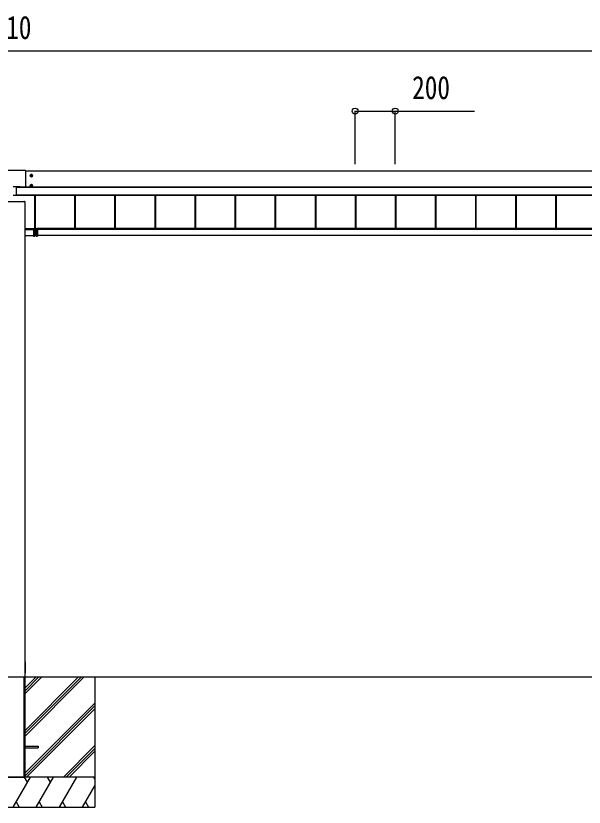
# Model space of a CAD drawing. Units: millimetres, scale not verified. Extents: x -14718 to 14718, y -10395 to 10395.
# Drawn here: x -7312 to -4476, y -7938 to -3991 of the extents above; entities that cross this region are included whole.
import ezdxf
from ezdxf.enums import TextEntityAlignment as Align

# ---------------------------------------------------------------- set-up
doc = ezdxf.new("R2010")
doc.units = ezdxf.units.MM
doc.header["$LTSCALE"] = 50
doc.layers.add('0-4_YKK_A1', color=4, linetype='Continuous')
doc.layers.add('0-5_YKK_D', color=6, linetype='Continuous')
doc.styles.add('ＭＳ ゴシック', font='')
doc.styles.get('ＭＳ ゴシック').set_extended_font_data('MS Gothic')

msp = doc.modelspace()

# ---------------------------------------------------------------- linework, layer by layer
at = {"layer": '0-4_YKK_A1'}
for p, q in [((-7265.43, -4762.16), (-7369.43, -4762.16)), ((-7264.43, -4763.16), (-7264.43, -4844.81)), ((-2770.43, -4766.38), (-7264.43, -4766.38)), ((-7241.68, -4788.12), (-7227.18, -4788.12)), ((-7236.71, -4787.36), (-7237.43, -4787.36)), ((-7234.43, -4795.37), (-7234.43, -4780.87)), ((-7232.15, -4788.88), (-7231.43, -4788.88)), ((-7324.93, -4842.31), (-7309.93, -4842.31)), ((-7309.93, -4842.31), (-7309.93, -4887.46)), ((-7309.93, -4842.49), (-7290.93, -4842.49)), ((-7309.93, -4844.49), (-7290.93, -4844.49)), ((-7309.93, -4844.81), (-2618.93, -4844.81)), ((-7309.93, -4845.3), (-2618.93, -4845.3)), ((-7290.93, -4844.81), (-7290.93, -4842.49)), ((-7241.68, -4838.09), (-7227.18, -4838.09)), ((-7236.71, -4837.33), (-7237.43, -4837.33)), ((-7234.43, -4845.34), (-7234.43, -4830.84)), ((-7232.15, -4838.85), (-7231.43, -4838.85)), ((-7309.93, -4887.46), (-7324.93, -4887.46)), ((-7309.93, -4884.27), (-2618.93, -4884.27)), ((-7309.93, -4884.79), (-2618.93, -4884.79)), ((-2618.93, -4884.93), (-7309.93, -4884.93)), ((-7218.93, -4884.93), (-7218.93, -5052.72)), ((-7218.53, -4884.93), (-7218.53, -5052.72)), ((-7215.93, -4884.93), (-7215.93, -5052.72)), ((-7018.93, -4884.93), (-7018.93, -5051.16)), ((-7016.33, -4884.93), (-7016.33, -5051.16)), ((-7015.93, -4884.93), (-7015.93, -5051.16)), ((-6818.93, -4884.93), (-6818.93, -5051.16)), ((-6816.33, -4884.93), (-6816.33, -5051.16)), ((-6815.93, -4884.93), (-6815.93, -5051.16)), ((-6618.93, -4884.93), (-6618.93, -5051.16)), ((-6616.33, -4884.93), (-6616.33, -5051.16)), ((-6615.93, -4884.93), (-6615.93, -5051.16)), ((-6418.93, -4884.93), (-6418.93, -5051.16)), ((-6416.33, -4884.93), (-6416.33, -5051.16)), ((-6415.93, -4884.93), (-6415.93, -5051.16)), ((-6218.93, -4884.93), (-6218.93, -5051.16)), ((-6216.33, -4884.93), (-6216.33, -5051.16)), ((-6215.93, -4884.93), (-6215.93, -5051.16)), ((-6018.93, -4884.93), (-6018.93, -5051.16)), ((-6016.33, -4884.93), (-6016.33, -5051.16)), ((-6015.93, -4884.93), (-6015.93, -5051.16)), ((-5818.93, -4884.93), (-5818.93, -5051.16)), ((-5816.33, -4884.93), (-5816.33, -5051.16)), ((-5815.93, -4884.93), (-5815.93, -5051.16)), ((-5618.93, -4884.93), (-5618.93, -5051.16)), ((-5616.33, -4884.93), (-5616.33, -5051.16)), ((-5615.93, -4884.93), (-5615.93, -5051.16)), ((-5418.93, -4884.93), (-5418.93, -5051.16)), ((-5416.33, -4884.93), (-5416.33, -5051.16)), ((-5415.93, -4884.93), (-5415.93, -5051.16)), ((-5218.93, -4884.93), (-5218.93, -5051.16)), ((-5216.33, -4884.93), (-5216.33, -5051.16)), ((-5215.93, -4884.93), (-5215.93, -5051.16)), ((-5018.93, -4884.93), (-5018.93, -5051.16)), ((-5016.33, -4884.93), (-5016.33, -5051.16)), ((-5015.93, -4884.93), (-5015.93, -5051.16)), ((-4818.93, -4884.93), (-4818.93, -5051.16)), ((-4816.33, -4884.93), (-4816.33, -5051.16)), ((-4815.93, -4884.93), (-4815.93, -5051.16)), ((-4618.93, -4884.93), (-4618.93, -5051.16)), ((-4616.33, -4884.93), (-4616.33, -5051.16)), ((-4615.93, -4884.93), (-4615.93, -5051.16)), ((-7367.13, -4916.81), (-7267.73, -4916.81)), ((-7271.43, -4916.74), (-7271.43, -4916.81)), ((-7269.93, -4916.72), (-7270.93, -4916.72)), ((-7270.93, -4916.72), (-7270.93, -4916.81)), ((-7269.93, -4916.52), (-7269.93, -4916.81)), ((-7269.63, -4916.51), (-7267.73, -4916.51)), ((-7269.63, -4916.51), (-7269.63, -4916.81)), ((-7267.73, -4916.51), (-7267.73, -4916.81)), ((-7267.43, -4916.52), (-7267.43, -4916.81)), ((-7267.43, -5051.16), (-7219.43, -5051.16)), ((-7219.43, -5051.16), (-7219.43, -5055.79)), ((-2767.43, -5051.16), (-7207.43, -5051.16)), ((-7207.43, -5051.16), (-7207.43, -5055.79)), ((-7267.43, -5053.16), (-7219.43, -5053.16)), ((-7267.43, -5056.03), (-7219.93, -5056.03)), ((-7267.43, -5087.51), (-7223.43, -5087.51)), ((-7223.43, -5055.79), (-7223.43, -5055.99)), ((-7217.71, -5055.8), (-7223.43, -5055.79)), ((-7223.43, -5056.29), (-7217.23, -5056.3)), ((-7223.43, -5090.07), (-7217.21, -5089.68)), ((-7223.43, -5089.77), (-7223.43, -5090.07)), ((-7219.43, -5052.72), (-7207.43, -5052.72)), ((-7217.71, -5053.22), (-7217.71, -5055.8)), ((-7217.71, -5053.22), (-7217.43, -5053.22)), ((-7217.71, -5055.8), (-7217.43, -5055.8)), ((-7217.23, -5056), (-7217.23, -5056)), ((-7217.21, -5052.72), (-7216.93, -5052.72)), ((-7217.21, -5056.3), (-7216.93, -5056.3)), ((-7216.93, -5089.39), (-7217.21, -5089.39)), ((-7216.93, -5056.3), (-7216.93, -5052.72)), ((-7216.93, -5089.39), (-7216.93, -5056.3)), ((-7209.93, -5056.3), (-7209.93, -5052.72)), ((-7209.65, -5052.72), (-7209.93, -5052.72)), ((-7209.93, -5089.39), (-7209.93, -5056.3)), ((-7209.65, -5056.3), (-7209.93, -5056.3)), ((-7209.93, -5089.39), (-7209.65, -5089.39)), ((-7203.43, -5090.07), (-7209.65, -5089.68)), ((-7209.63, -5056), (-7209.63, -5056)), ((-7203.43, -5056.29), (-7209.63, -5056.3)), ((-7209.15, -5053.22), (-7209.43, -5053.22)), ((-7209.15, -5055.8), (-7209.43, -5055.8)), ((-7209.15, -5053.22), (-7209.15, -5055.8)), ((-7209.15, -5055.8), (-7203.43, -5055.79)), ((-2767.43, -5053.16), (-7207.43, -5053.16)), ((-2767.43, -5056.03), (-7206.93, -5056.03)), ((-7203.43, -5055.79), (-7203.43, -5055.99)), ((-2768.28, -5087.51), (-7203.43, -5087.51)), ((-7203.43, -5089.77), (-7203.43, -5090.07)), ((-7265.2, -7213.3), (-7264.93, -7244.2)), ((-7264.93, -7244.2), (-7265.13, -7267.2)), ((-11867.43, -7287.5), (-2217.43, -7287.5)), ((-7367.13, -7287.5), (-7267.73, -7287.5)), ((-7271.43, -7287.5), (-7271.43, -7787.5)), ((-7269.93, -7287.5), (-7269.93, -7787.5)), ((-7265.63, -7267.5), (-7267.43, -7267.5)), ((-7267.43, -7283.5), (-7267.43, -7787.5)), ((-7267.43, -7287.5), (-7267.43, -7787.5)), ((-7267.43, -7372.5), (-7182.43, -7287.5)), ((-7267.43, -7358.36), (-7196.57, -7287.5)), ((-7267.43, -7344.21), (-7210.72, -7287.5)), ((-7267.43, -7584.63), (-6970.34, -7287.54)), ((-7267.43, -7570.49), (-6984.48, -7287.54)), ((-7267.43, -7556.35), (-6998.62, -7287.54)), ((-7265.43, -7267.5), (-7265.63, -7267.5)), ((-6917.43, -7287.5), (-6917.43, -7937.5)), ((-7267.43, -7768.48), (-6917.43, -7418.48)), ((-7267.43, -7782.62), (-6917.43, -7432.62)), ((-7258.17, -7787.5), (-6917.43, -7446.76)), ((-7267.43, -7633), (-7199.93, -7633)), ((-7267.43, -7642), (-7199.93, -7642)), ((-7199.93, -7633), (-7199.93, -7642)), ((-7074.32, -7787.5), (-6917.43, -7630.61)), ((-7060.18, -7787.5), (-6917.43, -7644.75)), ((-7046.04, -7787.5), (-6917.43, -7658.89)), ((-6917.43, -7787.5), (-7717.43, -7787.5)), ((-6917.43, -7787.5), (-7717.43, -7787.5)), ((-7367.43, -7787.5), (-7267.43, -7787.5)), ((-7325.44, -7937.5), (-7238.84, -7787.5)), ((-7253.84, -7813.48), (-7268.84, -7787.5)), ((-7209.97, -7937.5), (-7123.37, -7787.5)), ((-7138.37, -7813.48), (-7153.37, -7787.5)), ((-7094.5, -7937.5), (-7007.9, -7787.5)), ((-6917.43, -7796.16), (-6922.43, -7787.5)), ((-6979.03, -7937.5), (-6917.43, -7830.8)), ((-7310.44, -7911.52), (-7295.44, -7937.5)), ((-7194.98, -7911.52), (-7179.98, -7937.5)), ((-7079.5, -7911.52), (-7064.51, -7937.5)), ((-6964.03, -7911.52), (-6949.04, -7937.5)), ((-7717.43, -7937.5), (-6917.43, -7937.5))]:
    msp.add_line(p, q, dxfattribs=at)
for points in [[(-7234.43, -4782.34), (-7239.43, -4785.23), (-7239.43, -4791), (-7234.43, -4793.89), (-7229.43, -4791), (-7229.43, -4785.23)], [(-7234.43, -4832.31), (-7239.43, -4835.2), (-7239.43, -4840.97), (-7234.43, -4843.86), (-7229.43, -4840.97), (-7229.43, -4835.2)]]:
    msp.add_lwpolyline(points, close=True, dxfattribs=at)
for points in [[(-7237.43, -4787.36), (-7237.43, -4788.88), (-7236.71, -4788.88)], [(-7233.67, -4785.84), (-7233.67, -4785.12), (-7235.19, -4785.12), (-7235.19, -4785.84)], [(-7235.19, -4790.4), (-7235.19, -4791.12), (-7233.67, -4791.12), (-7233.67, -4790.4)], [(-7231.43, -4788.88), (-7231.43, -4787.36), (-7232.15, -4787.36)], [(-7237.43, -4837.33), (-7237.43, -4838.85), (-7236.71, -4838.85)], [(-7233.67, -4835.81), (-7233.67, -4835.09), (-7235.19, -4835.09), (-7235.19, -4835.81)], [(-7235.19, -4840.37), (-7235.19, -4841.09), (-7233.67, -4841.09), (-7233.67, -4840.37)], [(-7231.43, -4838.85), (-7231.43, -4837.33), (-7232.15, -4837.33)], [(-7267.73, -4916.81), (-7267.43, -4916.81), (-7267.43, -7283.5)], [(-7217.25, -5056), (-7223.43, -5055.99), (-7223.43, -5056.29), (-7223.43, -5089.77)], [(-7217.21, -5056.3), (-7217.21, -5089.39), (-7223.43, -5089.77)], [(-7217.43, -5055.82), (-7217.43, -5055.8), (-7217.43, -5053.22)], [(-7217.23, -5056), (-7217.23, -5056), (-7217.24, -5056)], [(-7209.65, -5056.3), (-7209.65, -5089.39), (-7203.43, -5089.77)], [(-7209.63, -5056), (-7209.63, -5056), (-7209.62, -5056)], [(-7209.61, -5056), (-7203.43, -5055.99), (-7203.43, -5056.29), (-7203.43, -5089.77)], [(-7209.43, -5055.82), (-7209.43, -5055.8), (-7209.43, -5053.22)], [(-7267.43, -7213), (-7265.7, -7213), (-7265.5, -7213)], [(-7367.13, -7287.5), (-7267.73, -7287.5), (-7267.43, -7287.5)]]:
    msp.add_lwpolyline(points, dxfattribs=at)
for centre, radius in [((-7234.43, -4788.12), 6.25), ((-7234.43, -4788.12), 5), ((-7234.43, -4838.09), 6.25), ((-7234.43, -4838.09), 5)]:
    msp.add_circle(centre, radius, dxfattribs=at)
for centre, radius, start, end in [((-7265.43, -4763.16), 1, 0.01746, 90.01745), ((-7234.43, -4788.12), 5.58, 153.74848, 206.25152), ((-7234.43, -4788.12), 5.58, 93.74848, 146.25152), ((-7234.43, -4788.12), 5.58, 213.74848, 266.25152), ((-7236.71, -4785.84), 1.52, 270, 0), ((-7236.71, -4790.4), 1.52, 0, 90), ((-7234.43, -4788.12), 5.58, 33.74848, 86.25152), ((-7234.43, -4788.12), 5.58, 273.74848, 326.25152), ((-7232.15, -4785.84), 1.52, 180, 270), ((-7232.15, -4790.4), 1.52, 90, 180), ((-7234.43, -4788.12), 5.58, 333.74848, 26.25152), ((-7234.43, -4838.09), 5.58, 153.74848, 206.25152), ((-7234.43, -4838.09), 5.58, 93.74848, 146.25152), ((-7234.43, -4838.09), 5.58, 213.74848, 266.25152), ((-7236.71, -4835.81), 1.52, 270, 0), ((-7236.71, -4840.37), 1.52, 0, 90), ((-7234.43, -4838.09), 5.58, 33.74848, 86.25152), ((-7234.43, -4838.09), 5.58, 273.74848, 326.25152), ((-7232.15, -4835.81), 1.52, 180, 270), ((-7232.15, -4840.37), 1.52, 90, 180), ((-7234.43, -4838.09), 5.58, 333.74848, 26.25152), ((-7217.64, -5057.79), 1.98, 83.79926, 91.95127), ((-7217.25, -5056.3), 0.3, 87.77338, 89.77816), ((-7217.25, -5056.14), 0.141, 85.77463, 89.9759), ((-7218.48, -5056.23), 1.25, 356.45735, 10.27369), ((-7218.44, -5056.18), 1.21, 354.17006, 8.37745), ((-7218.56, -5052.79), 1.35, 350.09675, 2.91202), ((-7217.23, -5052.72), 0.3, 269.98255, 359.98254), ((-7217.23, -5056.3), 0.3, 0, 89.87763), ((-7218.43, -5056.22), 1.22, 356.27163, 10.47203), ((-7217.23, -5089.39), 0.3, 273.5, 0), ((-7218.44, -5089.54), 1.24, 353.06854, 6.93146), ((-7209.63, -5052.72), 0.3, 180.01746, 270.01745), ((-7209.63, -5056.3), 0.3, 90.12237, 180), ((-7209.63, -5089.39), 0.3, 180, 266.5), ((-7208.44, -5056.22), 1.22, 169.52797, 183.72837), ((-7208.42, -5089.54), 1.24, 173.06854, 186.93146), ((-7208.3, -5052.79), 1.35, 177.08798, 189.90325), ((-7208.42, -5056.18), 1.21, 171.62255, 185.82994), ((-7208.38, -5056.23), 1.25, 169.72631, 183.54265), ((-7209.61, -5056.3), 0.3, 90.22184, 92.22662), ((-7209.61, -5056.14), 0.141, 90.0241, 94.22537), ((-7209.22, -5057.79), 1.98, 88.04873, 96.20074), ((-7265.5, -7213.3), 0.3, 0.5, 90), ((-7265.43, -7267.2), 0.3, 270, 359.5)]:
    msp.add_arc(centre, radius, start, end, dxfattribs=at)
for centre, major_axis, ratio, start_param, end_param in [((-7270.93, -4916.74), (0.5, 0), 0.034921, 1.5707963, 3.1415927), ((-7269.63, -4916.52), (0.3, 0), 0.034921, 1.5707963, 3.1415927), ((-7267.73, -4916.52), (0.3, 0), 0.034921, 6.2831853, 7.8539816), ((-7217.21, -5053.22), (-0.301, 0.4), 0.997782, 5.6362522, 7.2070486), ((-7217.73, -5055.8), (-0.001, 0.2), 0.09157, 4.6769241, 4.7117655), ((-7217.23, -5055.8), (0.482, 0.007), 0.414889, 3.1353871, 4.6694768), ((-7217.23, -5053.22), (-0.108, 0.169), 0.994155, 5.7105836, 7.28138), ((-7217.23, -5055.8), (0.145, 0.15), 0.921201, 2.3804184, 3.9145081), ((-7217.21, -5055.8), (-0.301, 0.4), 0.997782, 2.4579529, 2.4946596), ((-7209.65, -5053.22), (0.301, 0.4), 0.997782, 5.3593221, 6.9301184), ((-7209.65, -5055.8), (0.301, 0.4), 0.997782, 3.7885257, 3.8252324), ((-7209.63, -5053.22), (0.108, 0.169), 0.994155, 5.2849907, 6.855787), ((-7209.63, -5055.8), (-0.145, 0.15), 0.921201, 2.3686772, 3.9027669), ((-7209.63, -5055.8), (-0.482, 0.007), 0.414889, 1.6137085, 3.1477982), ((-7209.13, -5055.8), (0.001, 0.2), 0.09157, 1.5714198, 1.6062613)]:
    msp.add_ellipse(centre, major_axis=major_axis, ratio=ratio, start_param=start_param, end_param=end_param, dxfattribs=at)
at = {"layer": '0-5_YKK_D'}
for p, q in [((-11847.43, -4166.38), (-2787.43, -4166.38)), ((-5618.93, -4731.22), (-5618.93, -4465.38)), ((-5418.93, -4731.22), (-5418.93, -4465.38))]:
    msp.add_line(p, q, dxfattribs=at)
msp.add_lwpolyline([(-5618.93, -4466.38), (-5418.93, -4466.38), (-5023.83, -4466.38)], dxfattribs=at)
for centre in [(-5618.93, -4466.38), (-5418.93, -4466.38)]:
    msp.add_circle(centre, 14.88, dxfattribs=at)

# ---------------------------------------------------------------- texts
at = {"layer": '0-5_YKK_D', "style": 'ＭＳ ゴシック', "width": 0.8}
for s, p in [('D=9410', (-7611.43, -4141.38)), ('200', (-5334.43, -4441.38))]:
    msp.add_text(s, height=115.5, dxfattribs=at).set_placement(p, align=Align.BOTTOM_LEFT)

doc.saveas('drawing.dxf')
